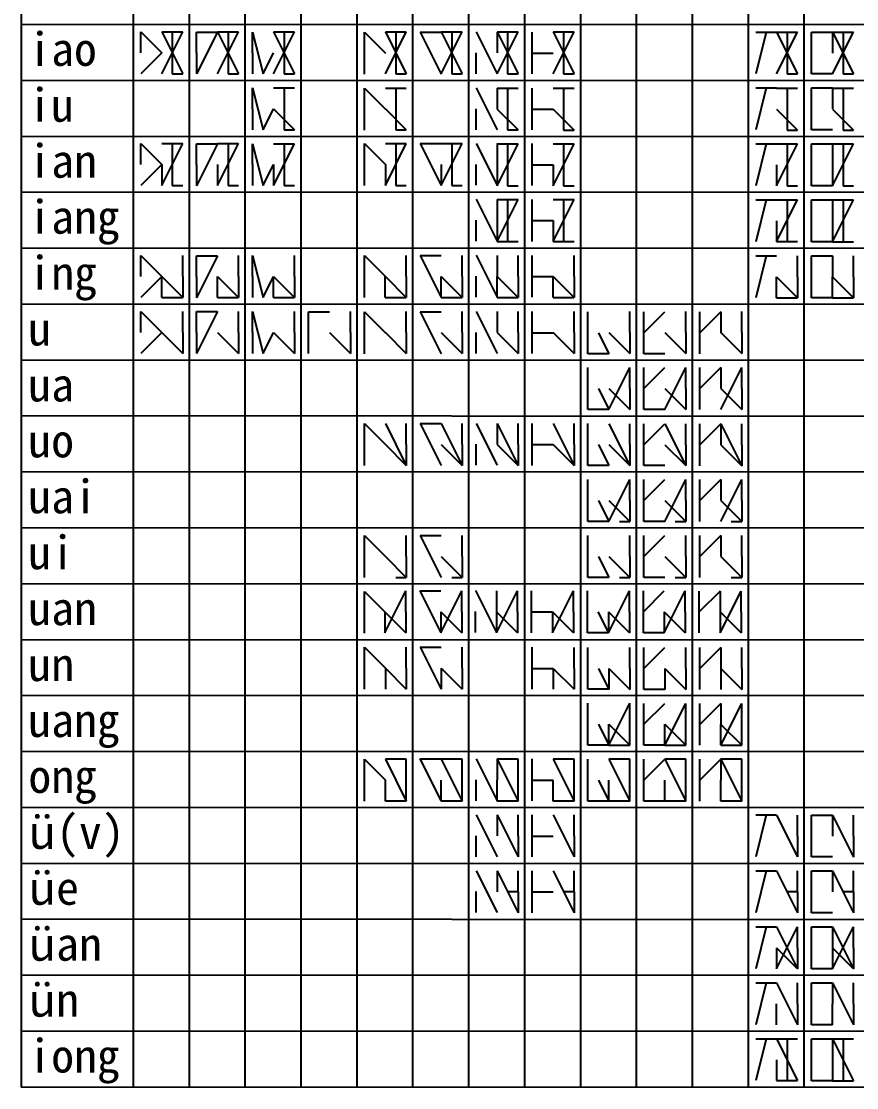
# Model space of a CAD drawing. Header units: millimetres. Extents: x 1653 to 8899, y -538 to 3451.
# Drawn here: x 3487 to 4085, y 520 to 1282 of the extents above; entities that cross this region are included whole.
import ezdxf

# ---------------------------------------------------------------- set-up
doc = ezdxf.new("R2010")
doc.units = ezdxf.units.MM
doc.styles.get("Standard").update_dxf_attribs({"font": 'arial.ttf', "height": 48})

msp = doc.modelspace()

# ---------------------------------------------------------------- linework, layer by layer
for p, q in [((3487.33, 1933.69), (3487.33, 520.03)), ((3567.33, 1933.69), (3567.33, 519.99)), ((3607.33, 1933.69), (3607.33, 519.97)), ((3647.33, 1933.69), (3647.33, 519.96)), ((3647.33, 1933.67), (3647.33, 519.96)), ((3687.33, 1933.69), (3687.33, 519.94)), ((3687.33, 1933.69), (3687.33, 519.97)), ((3727.33, 1933.69), (3727.33, 519.92)), ((3727.33, 1933.63), (3727.33, 519.92)), ((3767.33, 1933.69), (3767.33, 519.9)), ((3767.33, 1933.62), (3767.33, 519.9)), ((3807.33, 1933.69), (3807.33, 519.89)), ((3807.33, 1933.6), (3807.33, 519.89)), ((3847.33, 1933.69), (3847.33, 519.87)), ((3847.33, 1933.58), (3847.33, 519.87)), ((3887.33, 1933.69), (3887.33, 519.85)), ((3887.33, 1933.58), (3887.33, 519.87)), ((3927.33, 1933.69), (3927.33, 519.84)), ((3927.33, 1933.55), (3927.33, 519.84)), ((3967.33, 1933.69), (3967.33, 519.82)), ((3967.33, 1933.53), (3967.33, 519.82)), ((4007.33, 1933.69), (4007.33, 519.8)), ((4007.33, 1933.51), (4007.33, 519.8)), ((4047.33, 1933.69), (4047.33, 519.78)), ((4407.33, 1279.63), (3487.33, 1280.03)), ((3572.8, 1259.84), (3572.8, 1274.84)), ((3572.8, 1274.84), (3587.8, 1259.84)), ((3587.8, 1274.84), (3602.8, 1274.84)), ((3587.8, 1244.84), (3602.8, 1274.84)), ((3587.8, 1274.84), (3602.8, 1244.84)), ((3595.3, 1274.84), (3595.3, 1244.84)), ((3612.8, 1274.65), (3627.8, 1274.65)), ((3612.8, 1259.65), (3612.8, 1274.65)), ((3627.8, 1274.65), (3612.8, 1244.65)), ((3627.8, 1274.82), (3642.8, 1274.82)), ((3627.8, 1244.82), (3642.8, 1274.82)), ((3627.8, 1274.82), (3642.8, 1244.82)), ((3635.3, 1274.82), (3635.3, 1244.82)), ((3652.8, 1274.65), (3660.3, 1244.65)), ((3652.8, 1259.65), (3652.8, 1274.65)), ((3667.8, 1274.8), (3682.8, 1274.8)), ((3667.8, 1244.8), (3682.8, 1274.8)), ((3667.8, 1274.8), (3682.8, 1244.8)), ((3675.3, 1274.8), (3675.3, 1244.8)), ((3732.8, 1259.59), (3732.8, 1274.59)), ((3732.8, 1274.59), (3747.8, 1259.59)), ((3747.8, 1274.77), (3762.8, 1274.77)), ((3747.8, 1244.77), (3762.8, 1274.77)), ((3747.8, 1274.77), (3762.8, 1244.77)), ((3755.3, 1274.77), (3755.3, 1244.77)), ((3772.8, 1274.58), (3787.8, 1274.58)), ((3772.8, 1274.58), (3787.8, 1244.58)), ((3787.8, 1274.75), (3802.8, 1274.75)), ((3787.8, 1244.75), (3802.8, 1274.75)), ((3787.8, 1274.75), (3802.8, 1244.75)), ((3795.3, 1274.75), (3795.3, 1244.75)), ((3812.8, 1274.77), (3827.8, 1244.77)), ((3827.8, 1274.73), (3842.8, 1274.73)), ((3827.8, 1244.73), (3842.8, 1274.73)), ((3827.8, 1274.73), (3842.8, 1244.73)), ((3827.8, 1274.66), (3827.8, 1259.66)), ((3835.3, 1274.73), (3835.3, 1244.73)), ((3852.8, 1259.66), (3852.8, 1274.66)), ((3867.8, 1274.71), (3882.8, 1274.71)), ((3867.8, 1244.71), (3882.8, 1274.71)), ((3867.8, 1274.71), (3882.8, 1244.71)), ((3875.3, 1274.71), (3875.3, 1244.71)), ((4012.8, 1274.65), (4027.8, 1274.65)), ((4020.3, 1274.65), (4012.8, 1244.65)), ((4027.8, 1274.65), (4042.8, 1274.65)), ((4027.8, 1244.65), (4042.8, 1274.65)), ((4027.8, 1274.65), (4042.8, 1244.65)), ((4035.3, 1274.65), (4035.3, 1244.65)), ((4052.8, 1274.63), (4067.8, 1274.63)), ((4052.8, 1259.63), (4052.8, 1274.63)), ((4067.8, 1274.63), (4082.8, 1274.63)), ((4067.8, 1244.63), (4082.8, 1274.63)), ((4067.8, 1274.63), (4082.8, 1244.63)), ((4067.8, 1274.63), (4067.8, 1259.63)), ((4075.3, 1274.63), (4075.3, 1244.63)), ((3587.8, 1259.84), (3572.8, 1244.84)), ((3612.8, 1259.65), (3612.8, 1244.65)), ((3652.8, 1259.65), (3652.8, 1244.65)), ((3660.3, 1244.65), (3667.8, 1259.65)), ((3732.8, 1244.59), (3732.8, 1259.59)), ((3812.8, 1244.77), (3812.8, 1259.77)), ((3852.8, 1244.66), (3852.8, 1259.66)), ((3852.8, 1259.54), (3867.8, 1259.54)), ((4052.8, 1244.63), (4052.8, 1259.63)), ((3595.3, 1244.84), (3602.8, 1244.84)), ((3635.3, 1244.82), (3642.8, 1244.82)), ((3675.3, 1244.8), (3682.8, 1244.8)), ((3755.3, 1244.77), (3762.8, 1244.77)), ((3795.3, 1244.75), (3802.8, 1244.75)), ((3835.3, 1244.73), (3842.8, 1244.73)), ((3875.3, 1244.71), (3882.8, 1244.71)), ((4035.3, 1244.65), (4042.8, 1244.65)), ((4067.8, 1244.63), (4052.8, 1244.63)), ((4075.3, 1244.63), (4082.8, 1244.63)), ((4407.33, 1239.63), (3487.33, 1240.03)), ((3652.8, 1234.65), (3660.3, 1204.65)), ((3652.8, 1219.65), (3652.8, 1234.65)), ((3667.8, 1234.65), (3682.8, 1234.65)), ((3675.3, 1234.65), (3675.3, 1204.65)), ((3732.8, 1219.51), (3732.8, 1234.51)), ((3732.8, 1234.51), (3747.8, 1219.51)), ((3747.8, 1234.61), (3762.8, 1234.61)), ((3755.3, 1234.61), (3755.3, 1204.61)), ((3812.8, 1234.68), (3827.8, 1204.68)), ((3827.8, 1234.58), (3842.8, 1234.58)), ((3827.8, 1234.58), (3827.8, 1219.58)), ((3835.3, 1234.58), (3835.3, 1204.58)), ((3852.8, 1219.58), (3852.8, 1234.58)), ((3867.8, 1234.56), (3882.8, 1234.56)), ((3875.3, 1234.56), (3875.3, 1204.56)), ((4012.8, 1234.65), (4027.8, 1234.65)), ((4020.3, 1234.65), (4012.8, 1204.65)), ((4027.8, 1234.49), (4042.8, 1234.49)), ((4035.3, 1234.49), (4035.3, 1204.49)), ((4052.8, 1234.63), (4067.8, 1234.63)), ((4052.8, 1219.63), (4052.8, 1234.63)), ((4067.8, 1234.63), (4067.8, 1219.63)), ((4067.8, 1234.47), (4082.8, 1234.47)), ((4075.3, 1234.47), (4075.3, 1204.47)), ((3652.8, 1219.65), (3652.8, 1204.65)), ((3660.3, 1204.65), (3667.8, 1219.65)), ((3667.8, 1219.65), (3682.8, 1204.65)), ((3732.8, 1204.51), (3732.8, 1219.51)), ((3747.8, 1219.61), (3762.8, 1204.61)), ((3812.8, 1204.68), (3812.8, 1219.68)), ((3827.8, 1219.58), (3842.8, 1204.58)), ((3852.8, 1204.58), (3852.8, 1219.58)), ((3852.8, 1219.46), (3867.8, 1219.46)), ((3867.8, 1219.56), (3882.8, 1204.56)), ((4027.8, 1219.49), (4042.8, 1204.49)), ((4052.8, 1204.63), (4052.8, 1219.63)), ((4067.8, 1219.47), (4082.8, 1204.47)), ((4407.33, 1199.63), (3487.33, 1200.03)), ((3675.3, 1204.65), (3682.8, 1204.65)), ((3755.3, 1204.61), (3762.8, 1204.61)), ((3835.3, 1204.58), (3842.8, 1204.58)), ((3875.3, 1204.56), (3882.8, 1204.56)), ((4035.3, 1204.49), (4042.8, 1204.49)), ((4067.8, 1204.63), (4052.8, 1204.63)), ((4075.3, 1204.47), (4082.8, 1204.47)), ((3572.8, 1179.84), (3572.8, 1194.84)), ((3572.8, 1194.84), (3587.8, 1179.84)), ((3587.8, 1194.84), (3602.8, 1194.84)), ((3587.8, 1164.84), (3602.8, 1194.84)), ((3595.3, 1194.84), (3595.3, 1164.84)), ((3612.8, 1194.65), (3627.8, 1194.65)), ((3612.8, 1179.65), (3612.8, 1194.65)), ((3627.8, 1194.65), (3612.8, 1164.65)), ((3627.8, 1194.84), (3642.8, 1194.84)), ((3627.8, 1164.84), (3642.8, 1194.84)), ((3635.3, 1194.84), (3635.3, 1164.84)), ((3652.8, 1194.8), (3660.3, 1164.8)), ((3652.8, 1179.8), (3652.8, 1194.8)), ((3667.8, 1194.8), (3682.8, 1194.8)), ((3667.8, 1164.8), (3682.8, 1194.8)), ((3675.3, 1194.8), (3675.3, 1164.8)), ((3732.8, 1194.84), (3747.8, 1179.84)), ((3732.8, 1179.84), (3732.8, 1194.84)), ((3747.8, 1194.84), (3762.8, 1194.84)), ((3747.8, 1164.84), (3762.8, 1194.84)), ((3755.3, 1194.84), (3755.3, 1164.84)), ((3772.8, 1194.84), (3787.8, 1194.84)), ((3772.8, 1194.84), (3787.8, 1164.84)), ((3787.8, 1194.84), (3802.8, 1194.84)), ((3787.8, 1164.84), (3802.8, 1194.84)), ((3795.3, 1194.84), (3795.3, 1164.84)), ((3812.8, 1195.01), (3827.8, 1165.01)), ((3827.8, 1194.9), (3827.8, 1179.9)), ((3827.8, 1194.73), (3842.8, 1194.73)), ((3827.8, 1164.73), (3842.8, 1194.73)), ((3835.3, 1194.73), (3835.3, 1164.73)), ((3852.8, 1179.9), (3852.8, 1194.9)), ((3867.8, 1194.71), (3882.8, 1194.71)), ((3867.8, 1164.71), (3882.8, 1194.71)), ((3875.3, 1194.71), (3875.3, 1164.71)), ((4012.8, 1194.65), (4027.8, 1194.65)), ((4020.3, 1194.65), (4012.8, 1164.65)), ((4027.8, 1194.65), (4042.8, 1194.65)), ((4027.8, 1164.65), (4042.8, 1194.65)), ((4035.3, 1194.65), (4035.3, 1164.65)), ((4052.8, 1194.63), (4067.8, 1194.63)), ((4052.8, 1179.63), (4052.8, 1194.63)), ((4067.8, 1194.63), (4082.8, 1194.63)), ((4067.8, 1164.63), (4082.8, 1194.63)), ((4067.8, 1194.63), (4067.8, 1179.63)), ((4075.3, 1194.63), (4075.3, 1164.63)), ((3587.8, 1179.84), (3572.8, 1164.84)), ((3587.8, 1179.84), (3587.8, 1164.84)), ((3612.8, 1179.65), (3612.8, 1164.65)), ((3627.8, 1179.84), (3627.8, 1164.84)), ((3652.8, 1179.8), (3652.8, 1164.8)), ((3660.3, 1164.8), (3667.8, 1179.8)), ((3667.8, 1179.8), (3667.8, 1164.8)), ((3732.8, 1164.84), (3732.8, 1179.84)), ((3747.8, 1179.84), (3747.8, 1164.84)), ((3787.8, 1179.84), (3787.8, 1164.84)), ((3812.8, 1165.01), (3812.8, 1180.01)), ((3827.8, 1179.73), (3827.8, 1164.73)), ((3852.8, 1164.9), (3852.8, 1179.9)), ((3852.8, 1179.78), (3867.8, 1179.78)), ((3867.8, 1179.71), (3867.8, 1164.71)), ((4027.8, 1179.65), (4027.8, 1164.65)), ((4052.8, 1164.63), (4052.8, 1179.63)), ((4067.8, 1179.63), (4067.8, 1164.63)), ((4407.33, 1159.63), (3487.33, 1160.03)), ((3595.3, 1164.84), (3602.8, 1164.84)), ((3635.3, 1164.84), (3642.8, 1164.84)), ((3675.3, 1164.8), (3682.8, 1164.8)), ((3755.3, 1164.84), (3762.8, 1164.84)), ((3795.3, 1164.84), (3802.8, 1164.84)), ((3835.3, 1164.73), (3842.8, 1164.73)), ((3875.3, 1164.71), (3882.8, 1164.71)), ((4035.3, 1164.65), (4042.8, 1164.65)), ((4067.8, 1164.63), (4052.8, 1164.63)), ((4075.3, 1164.63), (4082.8, 1164.63)), ((3812.8, 1155.01), (3827.8, 1125.01)), ((3827.8, 1154.9), (3827.8, 1139.9)), ((3827.8, 1154.9), (3842.8, 1154.9)), ((3827.8, 1124.9), (3842.8, 1154.9)), ((3835.3, 1154.9), (3835.3, 1124.9)), ((3852.8, 1139.9), (3852.8, 1154.9)), ((3867.8, 1154.78), (3882.8, 1154.78)), ((3867.8, 1124.78), (3882.8, 1154.78)), ((3875.3, 1154.78), (3875.3, 1124.78)), ((4012.8, 1154.65), (4027.8, 1154.65)), ((4020.3, 1154.65), (4012.8, 1124.65)), ((4027.8, 1154.71), (4042.8, 1154.71)), ((4027.8, 1124.71), (4042.8, 1154.71)), ((4035.3, 1154.71), (4035.3, 1124.71)), ((4052.8, 1154.63), (4067.8, 1154.63)), ((4052.8, 1139.63), (4052.8, 1154.63)), ((4067.8, 1154.7), (4082.8, 1154.7)), ((4067.8, 1124.7), (4082.8, 1154.7)), ((4067.8, 1154.63), (4067.8, 1139.63)), ((4075.3, 1154.7), (4075.3, 1124.7)), ((3812.8, 1125.01), (3812.8, 1140.01)), ((3827.8, 1139.9), (3827.8, 1124.9)), ((3852.8, 1124.9), (3852.8, 1139.9)), ((3852.8, 1139.78), (3867.8, 1139.78)), ((3867.8, 1139.78), (3867.8, 1124.78)), ((4027.8, 1139.71), (4027.8, 1124.71)), ((4052.8, 1124.63), (4052.8, 1139.63)), ((4067.8, 1139.7), (4067.8, 1124.7)), ((3827.8, 1124.9), (3842.8, 1124.9)), ((3867.8, 1124.78), (3882.8, 1124.78)), ((4027.8, 1124.71), (4042.8, 1124.71)), ((4067.8, 1124.63), (4052.8, 1124.63)), ((4067.8, 1124.7), (4082.8, 1124.7)), ((4407.33, 1119.63), (3487.33, 1120.03)), ((3572.8, 1099.84), (3572.8, 1114.84)), ((3572.8, 1114.84), (3587.8, 1099.84)), ((3602.8, 1099.84), (3602.8, 1114.84)), ((3612.8, 1114.65), (3627.8, 1114.65)), ((3612.8, 1099.65), (3612.8, 1114.65)), ((3627.8, 1114.65), (3612.8, 1084.65)), ((3642.8, 1099.82), (3642.8, 1114.82)), ((3652.8, 1114.8), (3660.3, 1084.8)), ((3652.8, 1099.8), (3652.8, 1114.8)), ((3682.8, 1099.8), (3682.8, 1114.8)), ((3732.8, 1114.84), (3747.8, 1099.84)), ((3732.8, 1099.84), (3732.8, 1114.84)), ((3762.8, 1099.77), (3762.8, 1114.77)), ((3772.8, 1114.84), (3787.8, 1114.84)), ((3772.8, 1114.84), (3787.8, 1084.84)), ((3802.8, 1099.75), (3802.8, 1114.75)), ((3812.8, 1115.01), (3827.8, 1085.01)), ((3827.8, 1114.9), (3827.8, 1099.9)), ((3842.8, 1099.73), (3842.8, 1114.73)), ((3852.8, 1099.9), (3852.8, 1114.9)), ((3882.8, 1099.71), (3882.8, 1114.71)), ((4012.8, 1114.65), (4027.8, 1114.65)), ((4020.3, 1114.65), (4012.8, 1084.65)), ((4042.8, 1099.65), (4042.8, 1114.65)), ((4052.8, 1114.63), (4067.8, 1114.63)), ((4052.8, 1099.63), (4052.8, 1114.63)), ((4067.8, 1114.63), (4067.8, 1099.63)), ((4082.8, 1099.63), (4082.8, 1114.63)), ((3587.8, 1099.84), (3572.8, 1084.84)), ((3587.79, 1084.84), (3587.79, 1099.84)), ((3587.8, 1099.84), (3602.8, 1084.84)), ((3602.8, 1099.84), (3602.8, 1084.84)), ((3612.8, 1099.65), (3612.8, 1084.65)), ((3627.79, 1084.82), (3627.79, 1099.82)), ((3627.8, 1099.82), (3642.8, 1084.82)), ((3642.8, 1099.82), (3642.8, 1084.82)), ((3652.8, 1099.8), (3652.8, 1084.8)), ((3660.3, 1084.8), (3667.8, 1099.8)), ((3667.79, 1084.8), (3667.79, 1099.8)), ((3667.8, 1099.8), (3682.8, 1084.8)), ((3682.8, 1099.8), (3682.8, 1084.8)), ((3732.8, 1084.84), (3732.8, 1099.84)), ((3747.79, 1084.77), (3747.79, 1099.77)), ((3747.8, 1099.77), (3762.8, 1084.77)), ((3762.8, 1099.77), (3762.8, 1084.77)), ((3787.79, 1084.75), (3787.79, 1099.75)), ((3787.8, 1099.75), (3802.8, 1084.75)), ((3802.8, 1099.75), (3802.8, 1084.75)), ((3812.8, 1085.01), (3812.8, 1100.01)), ((3827.79, 1084.73), (3827.79, 1099.73)), ((3827.8, 1099.73), (3842.8, 1084.73)), ((3842.8, 1099.73), (3842.8, 1084.73)), ((3852.8, 1084.9), (3852.8, 1099.9)), ((3852.8, 1099.78), (3867.8, 1099.78)), ((3867.79, 1084.71), (3867.79, 1099.71)), ((3867.8, 1099.71), (3882.8, 1084.71)), ((3882.8, 1099.71), (3882.8, 1084.71)), ((4027.79, 1084.65), (4027.79, 1099.65)), ((4027.8, 1099.65), (4042.8, 1084.65)), ((4042.8, 1099.65), (4042.8, 1084.65)), ((4052.8, 1084.63), (4052.8, 1099.63)), ((4067.79, 1084.63), (4067.79, 1099.63)), ((4067.8, 1099.63), (4082.8, 1084.63)), ((4082.8, 1099.63), (4082.8, 1084.63)), ((3587.79, 1084.84), (3602.79, 1084.84)), ((3627.79, 1084.82), (3642.79, 1084.82)), ((3667.79, 1084.8), (3682.79, 1084.8)), ((3747.79, 1084.77), (3762.79, 1084.77)), ((3787.79, 1084.75), (3802.79, 1084.75)), ((3827.79, 1084.73), (3842.79, 1084.73)), ((3867.79, 1084.71), (3882.79, 1084.71)), ((4027.79, 1084.65), (4042.79, 1084.65)), ((4067.8, 1084.63), (4052.8, 1084.63)), ((4067.79, 1084.63), (4082.79, 1084.63)), ((4407.33, 1079.63), (3487.33, 1080.03)), ((3572.8, 1059.84), (3572.8, 1074.84)), ((3572.8, 1074.84), (3587.8, 1059.84)), ((3602.8, 1059.84), (3602.8, 1074.84)), ((3612.8, 1074.65), (3627.8, 1074.65)), ((3612.8, 1059.65), (3612.8, 1074.65)), ((3627.8, 1074.65), (3612.8, 1044.65)), ((3642.8, 1059.82), (3642.8, 1074.82)), ((3652.8, 1074.65), (3660.3, 1044.65)), ((3652.8, 1059.65), (3652.8, 1074.65)), ((3682.8, 1059.8), (3682.8, 1074.8)), ((3692.8, 1074.61), (3707.8, 1074.61)), ((3692.8, 1059.61), (3692.8, 1074.61)), ((3722.8, 1059.84), (3722.8, 1074.84)), ((3732.8, 1059.59), (3732.8, 1074.59)), ((3732.8, 1074.59), (3747.8, 1059.59)), ((3762.8, 1059.77), (3762.8, 1074.77)), ((3772.8, 1074.58), (3787.8, 1074.58)), ((3772.8, 1074.58), (3787.8, 1044.58)), ((3802.8, 1059.75), (3802.8, 1074.75)), ((3812.8, 1074.77), (3827.8, 1044.77)), ((3827.8, 1074.66), (3827.8, 1059.66)), ((3842.8, 1059.73), (3842.8, 1074.73)), ((3852.8, 1059.66), (3852.8, 1074.66)), ((3882.8, 1059.71), (3882.8, 1074.71)), ((3892.8, 1059.54), (3892.8, 1074.54)), ((3922.8, 1059.7), (3922.8, 1074.7)), ((3932.8, 1059.51), (3932.8, 1074.51)), ((3932.8, 1059.51), (3947.8, 1074.51)), ((3962.8, 1059.68), (3962.8, 1074.68)), ((3987.8, 1074.49), (3972.8, 1059.49)), ((3972.8, 1059.49), (3972.8, 1074.49)), ((3987.8, 1074.49), (3987.8, 1059.49)), ((4002.8, 1059.66), (4002.8, 1074.66)), ((3587.8, 1059.84), (3572.8, 1044.84)), ((3587.8, 1059.84), (3602.8, 1044.84)), ((3602.8, 1059.84), (3602.8, 1044.84)), ((3612.8, 1059.65), (3612.8, 1044.65)), ((3627.8, 1059.82), (3642.8, 1044.82)), ((3642.8, 1059.82), (3642.8, 1044.82)), ((3652.8, 1059.65), (3652.8, 1044.65)), ((3660.3, 1044.65), (3667.8, 1059.65)), ((3667.8, 1059.8), (3682.8, 1044.8)), ((3682.8, 1059.8), (3682.8, 1044.8)), ((3692.8, 1044.61), (3692.8, 1059.61)), ((3707.8, 1059.84), (3722.8, 1044.84)), ((3722.8, 1059.84), (3722.8, 1044.84)), ((3732.8, 1044.59), (3732.8, 1059.59)), ((3747.8, 1059.77), (3762.8, 1044.77)), ((3762.8, 1059.77), (3762.8, 1044.77)), ((3787.8, 1059.75), (3802.8, 1044.75)), ((3802.8, 1059.75), (3802.8, 1044.75)), ((3812.8, 1044.77), (3812.8, 1059.77)), ((3827.8, 1059.73), (3842.8, 1044.73)), ((3842.8, 1059.73), (3842.8, 1044.73)), ((3852.8, 1044.66), (3852.8, 1059.66)), ((3852.8, 1059.54), (3867.8, 1059.54)), ((3867.8, 1059.71), (3882.8, 1044.71)), ((3882.8, 1059.71), (3882.8, 1044.71)), ((3892.8, 1044.54), (3892.8, 1059.54)), ((3900.3, 1059.54), (3907.8, 1044.52)), ((3907.8, 1059.7), (3922.8, 1044.7)), ((3922.8, 1059.7), (3922.8, 1044.7)), ((3932.8, 1044.51), (3932.8, 1059.51)), ((3947.8, 1059.68), (3962.8, 1044.68)), ((3962.8, 1059.68), (3962.8, 1044.68)), ((3972.8, 1044.49), (3972.8, 1059.49)), ((3987.8, 1059.66), (4002.8, 1044.66)), ((4002.8, 1059.66), (4002.8, 1044.66)), ((4407.33, 1039.63), (3487.33, 1040.03)), ((3907.8, 1044.54), (3892.8, 1044.54)), ((3947.8, 1044.51), (3932.8, 1044.51)), ((3892.8, 1019.71), (3892.8, 1034.71)), ((3907.8, 1004.7), (3922.8, 1034.7)), ((3922.8, 1019.7), (3922.8, 1034.7)), ((3932.8, 1019.68), (3932.8, 1034.68)), ((3932.8, 1019.68), (3947.8, 1034.68)), ((3947.8, 1004.68), (3962.8, 1034.68)), ((3962.8, 1019.68), (3962.8, 1034.68)), ((3987.8, 1034.66), (3972.8, 1019.66)), ((3972.8, 1019.66), (3972.8, 1034.66)), ((3987.8, 1004.66), (4002.8, 1034.66)), ((3987.8, 1034.66), (3987.8, 1019.66)), ((4002.8, 1019.66), (4002.8, 1034.66)), ((3892.8, 1004.71), (3892.8, 1019.71)), ((3900.3, 1019.71), (3907.8, 1004.7)), ((3907.8, 1019.7), (3922.8, 1004.7)), ((3922.8, 1019.7), (3922.8, 1004.7)), ((3932.8, 1004.68), (3932.8, 1019.68)), ((3947.8, 1019.68), (3962.8, 1004.68)), ((3962.8, 1019.68), (3962.8, 1004.68)), ((3972.8, 1004.66), (3972.8, 1019.66)), ((3987.8, 1019.66), (4002.8, 1004.66)), ((4002.8, 1019.66), (4002.8, 1004.66)), ((4407.33, 999.63), (3487.33, 1000.03)), ((3907.8, 1004.71), (3892.8, 1004.71)), ((3947.8, 1004.68), (3932.8, 1004.68)), ((3732.8, 979.59), (3732.8, 994.59)), ((3732.8, 994.59), (3747.8, 979.59)), ((3747.8, 994.59), (3762.8, 964.59)), ((3762.8, 979.59), (3762.8, 994.59)), ((3772.8, 994.58), (3787.8, 994.58)), ((3772.8, 994.58), (3787.8, 964.58)), ((3787.8, 994.59), (3802.8, 964.59)), ((3802.8, 979.59), (3802.8, 994.59)), ((3812.8, 994.77), (3827.8, 964.77)), ((3827.8, 994.66), (3827.8, 979.66)), ((3827.8, 994.59), (3842.8, 964.59)), ((3842.8, 979.59), (3842.8, 994.59)), ((3852.8, 979.66), (3852.8, 994.66)), ((3867.8, 994.54), (3882.8, 964.54)), ((3882.8, 979.54), (3882.8, 994.54)), ((3892.8, 979.54), (3892.8, 994.54)), ((3907.8, 994.52), (3922.8, 964.52)), ((3922.8, 979.52), (3922.8, 994.52)), ((3932.8, 979.51), (3932.8, 994.51)), ((3932.8, 979.51), (3947.8, 994.51)), ((3947.8, 994.51), (3962.8, 964.51)), ((3962.8, 979.51), (3962.8, 994.51)), ((3987.8, 994.49), (3972.8, 979.49)), ((3972.8, 979.49), (3972.8, 994.49)), ((3987.8, 994.49), (4002.8, 964.49)), ((3987.8, 994.49), (3987.8, 979.49)), ((4002.8, 979.49), (4002.8, 994.49)), ((3732.8, 964.59), (3732.8, 979.59)), ((3747.8, 979.59), (3762.8, 964.59)), ((3762.8, 979.59), (3762.8, 964.59)), ((3787.8, 979.59), (3802.8, 964.59)), ((3802.8, 979.59), (3802.8, 964.59)), ((3812.8, 964.77), (3812.8, 979.77)), ((3827.8, 979.59), (3842.8, 964.59)), ((3842.8, 979.59), (3842.8, 964.59)), ((3852.8, 964.66), (3852.8, 979.66)), ((3852.8, 979.54), (3867.8, 979.54)), ((3867.8, 979.54), (3882.8, 964.54)), ((3882.8, 979.54), (3882.8, 964.54)), ((3892.8, 964.54), (3892.8, 979.54)), ((3900.3, 979.54), (3907.8, 964.52)), ((3907.8, 979.52), (3922.8, 964.52)), ((3922.8, 979.52), (3922.8, 964.52)), ((3932.8, 964.51), (3932.8, 979.51)), ((3947.8, 979.51), (3962.8, 964.51)), ((3962.8, 979.51), (3962.8, 964.51)), ((3972.8, 964.49), (3972.8, 979.49)), ((3987.8, 979.49), (4002.8, 964.49)), ((4002.8, 979.49), (4002.8, 964.49)), ((3907.8, 964.54), (3892.8, 964.54)), ((3947.8, 964.51), (3932.8, 964.51)), ((4407.33, 959.63), (3487.33, 960.03)), ((3892.8, 939.54), (3892.8, 954.54)), ((3907.8, 924.54), (3922.8, 954.54)), ((3922.8, 939.54), (3922.8, 954.54)), ((3932.8, 939.52), (3932.8, 954.52)), ((3932.8, 939.52), (3947.8, 954.52)), ((3947.8, 924.52), (3962.8, 954.52)), ((3962.8, 939.52), (3962.8, 954.52)), ((3987.8, 954.51), (3972.8, 939.51)), ((3972.8, 939.51), (3972.8, 954.51)), ((3987.8, 924.51), (4002.8, 954.51)), ((3987.8, 954.51), (3987.8, 939.51)), ((4002.8, 939.51), (4002.8, 954.51)), ((3892.8, 924.54), (3892.8, 939.54)), ((3900.3, 939.54), (3907.8, 924.52)), ((3907.8, 939.54), (3922.8, 924.54)), ((3922.8, 939.54), (3922.8, 924.54)), ((3932.8, 924.52), (3932.8, 939.52)), ((3947.8, 939.52), (3962.8, 924.52)), ((3962.8, 939.52), (3962.8, 924.52)), ((3972.8, 924.51), (3972.8, 939.51)), ((3987.8, 939.51), (4002.8, 924.51)), ((4002.8, 939.51), (4002.8, 924.51)), ((3907.8, 924.54), (3892.8, 924.54)), ((3915.3, 924.54), (3922.8, 924.54)), ((3947.8, 924.52), (3932.8, 924.52)), ((3955.3, 924.52), (3962.8, 924.52)), ((3995.3, 924.51), (4002.8, 924.51)), ((4407.33, 919.63), (3487.33, 920.03)), ((3732.8, 899.59), (3732.8, 914.59)), ((3732.8, 914.59), (3747.8, 899.59)), ((3762.8, 899.59), (3762.8, 914.59)), ((3772.8, 914.58), (3787.8, 914.58)), ((3772.8, 914.58), (3787.8, 884.58)), ((3802.8, 899.58), (3802.8, 914.58)), ((3892.8, 899.54), (3892.8, 914.54)), ((3922.8, 899.52), (3922.8, 914.52)), ((3932.8, 899.52), (3932.8, 914.52)), ((3932.8, 899.52), (3947.8, 914.52)), ((3962.8, 899.51), (3962.8, 914.51)), ((3987.8, 914.51), (3972.8, 899.51)), ((3972.8, 899.51), (3972.8, 914.51)), ((3987.8, 914.51), (3987.8, 899.51)), ((4002.8, 899.49), (4002.8, 914.49)), ((3732.8, 884.59), (3732.8, 899.59)), ((3747.8, 899.59), (3762.8, 884.59)), ((3762.8, 899.59), (3762.8, 884.59)), ((3787.8, 899.58), (3802.8, 884.58)), ((3802.8, 899.58), (3802.8, 884.58)), ((3892.8, 884.54), (3892.8, 899.54)), ((3900.3, 899.54), (3907.8, 884.52)), ((3907.8, 899.52), (3922.8, 884.52)), ((3922.8, 899.52), (3922.8, 884.52)), ((3932.8, 884.52), (3932.8, 899.52)), ((3947.8, 899.51), (3962.8, 884.51)), ((3962.8, 899.51), (3962.8, 884.51)), ((3972.8, 884.51), (3972.8, 899.51)), ((3987.8, 899.49), (4002.8, 884.49)), ((4002.8, 899.49), (4002.8, 884.49)), ((4407.33, 879.63), (3487.33, 880.03)), ((3755.3, 884.59), (3762.8, 884.59)), ((3795.3, 884.58), (3802.8, 884.58)), ((3907.8, 884.54), (3892.8, 884.54)), ((3915.3, 884.52), (3922.8, 884.52)), ((3947.8, 884.52), (3932.8, 884.52)), ((3955.3, 884.51), (3962.8, 884.51)), ((3995.3, 884.49), (4002.8, 884.49)), ((3732.8, 859.59), (3732.8, 874.59)), ((3732.8, 874.59), (3747.8, 859.59)), ((3747.43, 844.96), (3762.43, 874.96)), ((3762.43, 859.96), (3762.43, 874.96)), ((3772.43, 874.94), (3787.43, 874.94)), ((3772.43, 874.94), (3787.43, 844.94)), ((3787.43, 844.94), (3802.43, 874.94)), ((3802.43, 859.94), (3802.43, 874.94)), ((3812.43, 875.13), (3827.43, 845.13)), ((3827.43, 875.03), (3827.43, 860.03)), ((3827.43, 844.92), (3842.43, 874.92)), ((3842.43, 859.92), (3842.43, 874.92)), ((3852.43, 860.03), (3852.43, 875.03)), ((3867.43, 844.91), (3882.43, 874.91)), ((3882.43, 859.91), (3882.43, 874.91)), ((3892.43, 859.91), (3892.43, 874.91)), ((3907.43, 844.89), (3922.43, 874.89)), ((3922.43, 859.89), (3922.43, 874.89)), ((3932.43, 859.87), (3932.43, 874.87)), ((3932.43, 859.87), (3947.43, 874.87)), ((3947.43, 844.87), (3962.43, 874.87)), ((3962.43, 859.87), (3962.43, 874.87)), ((3987.43, 874.85), (3972.43, 859.85)), ((3972.43, 859.85), (3972.43, 874.85)), ((3987.43, 844.85), (4002.43, 874.85)), ((3987.43, 874.85), (3987.43, 859.85)), ((4002.43, 859.85), (4002.43, 874.85)), ((3732.8, 844.59), (3732.8, 859.59)), ((3747.43, 859.96), (3762.43, 844.96)), ((3747.43, 859.96), (3747.43, 844.96)), ((3762.43, 859.96), (3762.43, 844.96)), ((3787.43, 859.94), (3802.43, 844.94)), ((3787.43, 859.94), (3787.43, 844.94)), ((3802.43, 859.94), (3802.43, 844.94)), ((3812.43, 845.13), (3812.43, 860.13)), ((3827.43, 859.92), (3842.43, 844.92)), ((3827.43, 859.92), (3827.43, 844.92)), ((3842.43, 859.92), (3842.43, 844.92)), ((3852.43, 845.03), (3852.43, 860.03)), ((3852.43, 859.91), (3867.43, 859.91)), ((3867.43, 859.91), (3882.43, 844.91)), ((3867.43, 859.91), (3867.43, 844.91)), ((3882.43, 859.91), (3882.43, 844.91)), ((3892.43, 844.91), (3892.43, 859.91)), ((3899.93, 859.91), (3907.43, 844.89)), ((3907.43, 859.89), (3922.43, 844.89)), ((3907.43, 859.89), (3907.43, 844.89)), ((3922.43, 859.89), (3922.43, 844.89)), ((3932.43, 844.87), (3932.43, 859.87)), ((3947.43, 859.87), (3962.43, 844.87)), ((3947.43, 859.87), (3947.43, 844.87)), ((3962.43, 859.87), (3962.43, 844.87)), ((3972.43, 844.85), (3972.43, 859.85)), ((3987.43, 859.85), (4002.43, 844.85)), ((3987.43, 859.85), (3987.43, 844.85)), ((4002.43, 859.85), (4002.43, 844.85)), ((4407.33, 839.63), (3487.33, 840.03)), ((3907.43, 844.91), (3892.43, 844.91)), ((3947.43, 844.87), (3932.43, 844.87)), ((3732.8, 819.59), (3732.8, 834.59)), ((3732.8, 834.59), (3747.8, 819.59)), ((3762.8, 819.59), (3762.8, 834.59)), ((3772.8, 834.58), (3787.8, 834.58)), ((3772.8, 834.58), (3787.8, 804.58)), ((3802.8, 819.58), (3802.8, 834.58)), ((3852.8, 819.66), (3852.8, 834.66)), ((3882.8, 819.54), (3882.8, 834.54)), ((3892.8, 819.54), (3892.8, 834.54)), ((3922.8, 819.52), (3922.8, 834.52)), ((3932.8, 819.51), (3932.8, 834.51)), ((3932.8, 819.51), (3947.8, 834.51)), ((3962.8, 819.51), (3962.8, 834.51)), ((3987.8, 834.49), (3972.8, 819.49)), ((3972.8, 819.49), (3972.8, 834.49)), ((3987.8, 834.49), (3987.8, 819.49)), ((4002.8, 819.49), (4002.8, 834.49)), ((3732.8, 804.59), (3732.8, 819.59)), ((3747.8, 819.59), (3762.8, 804.59)), ((3747.8, 819.59), (3747.8, 804.59)), ((3762.8, 819.59), (3762.8, 804.59)), ((3787.8, 819.58), (3802.8, 804.58)), ((3787.8, 819.58), (3787.8, 804.58)), ((3802.8, 819.58), (3802.8, 804.58)), ((3852.8, 804.66), (3852.8, 819.66)), ((3852.8, 819.54), (3867.8, 819.54)), ((3867.8, 819.54), (3882.8, 804.54)), ((3867.8, 819.54), (3867.8, 804.54)), ((3867.8, 819.54), (3867.8, 804.54)), ((3882.8, 819.54), (3882.8, 804.54)), ((3892.8, 804.54), (3892.8, 819.54)), ((3900.3, 819.54), (3907.8, 804.52)), ((3907.8, 819.52), (3922.8, 804.52)), ((3907.8, 819.52), (3907.8, 804.52)), ((3922.8, 819.52), (3922.8, 804.52)), ((3932.8, 804.51), (3932.8, 819.51)), ((3947.8, 819.51), (3962.8, 804.51)), ((3947.8, 819.51), (3947.8, 804.51)), ((3962.8, 819.51), (3962.8, 804.51)), ((3972.8, 804.49), (3972.8, 819.49)), ((3987.8, 819.49), (4002.8, 804.49)), ((3987.8, 819.49), (3987.8, 804.49)), ((4002.8, 819.49), (4002.8, 804.49)), ((3907.8, 804.54), (3892.8, 804.54)), ((3947.8, 804.51), (3932.8, 804.51)), ((4407.33, 799.63), (3487.33, 800.03)), ((3892.8, 779.54), (3892.8, 794.54)), ((3907.8, 764.54), (3922.8, 794.54)), ((3922.8, 779.54), (3922.8, 794.54)), ((3932.8, 779.51), (3932.8, 794.51)), ((3932.8, 779.51), (3947.8, 794.51)), ((3947.8, 764.51), (3962.8, 794.51)), ((3962.8, 779.51), (3962.8, 794.51)), ((3987.8, 794.49), (3972.8, 779.49)), ((3972.8, 779.49), (3972.8, 794.49)), ((3987.8, 794.49), (3987.8, 779.49)), ((3987.8, 764.49), (4002.8, 794.49)), ((4002.8, 779.49), (4002.8, 794.49)), ((3892.8, 764.54), (3892.8, 779.54)), ((3900.3, 779.54), (3907.8, 764.52)), ((3907.8, 764.54), (3907.8, 779.54)), ((3907.8, 779.54), (3922.8, 764.54)), ((3922.8, 764.54), (3922.8, 779.54)), ((3932.8, 764.51), (3932.8, 779.51)), ((3947.8, 764.51), (3947.8, 779.51)), ((3947.8, 779.51), (3962.8, 764.51)), ((3962.8, 764.51), (3962.8, 779.51)), ((3972.8, 764.49), (3972.8, 779.49)), ((3987.8, 764.49), (3987.8, 779.49)), ((3987.8, 779.49), (4002.8, 764.49)), ((4002.8, 764.49), (4002.8, 779.49)), ((3907.8, 764.54), (3892.8, 764.54)), ((3907.8, 764.54), (3922.8, 764.54)), ((3947.8, 764.51), (3932.8, 764.51)), ((3947.8, 764.51), (3962.8, 764.51)), ((3987.8, 764.49), (4002.8, 764.49)), ((4407.33, 759.63), (3487.33, 760.03)), ((3732.8, 739.59), (3732.8, 754.59)), ((3732.8, 754.59), (3747.8, 739.59)), ((3747.8, 754.59), (3762.8, 724.59)), ((3762.8, 754.59), (3747.8, 754.59)), ((3762.8, 739.59), (3762.8, 754.59)), ((3772.43, 754.94), (3787.43, 754.94)), ((3772.43, 754.94), (3787.43, 724.94)), ((3787.8, 754.59), (3802.8, 724.59)), ((3802.8, 754.59), (3787.8, 754.59)), ((3802.8, 739.59), (3802.8, 754.59)), ((3812.8, 754.82), (3827.8, 724.82)), ((3827.8, 754.71), (3827.8, 739.71)), ((3827.8, 754.59), (3842.8, 724.59)), ((3842.8, 754.59), (3827.8, 754.59)), ((3842.8, 739.59), (3842.8, 754.59)), ((3852.8, 739.71), (3852.8, 754.71)), ((3867.8, 754.59), (3882.8, 724.59)), ((3882.8, 754.59), (3867.8, 754.59)), ((3882.8, 739.59), (3882.8, 754.59)), ((3892.8, 739.54), (3892.8, 754.54)), ((3907.8, 754.52), (3922.8, 724.52)), ((3922.8, 754.52), (3907.8, 754.52)), ((3922.8, 739.52), (3922.8, 754.52)), ((3932.8, 739.51), (3932.8, 754.51)), ((3932.8, 739.51), (3947.8, 754.51)), ((3947.8, 754.51), (3962.8, 724.51)), ((3962.8, 754.51), (3947.8, 754.51)), ((3962.8, 739.51), (3962.8, 754.51)), ((3987.8, 754.49), (3972.8, 739.49)), ((3972.8, 739.49), (3972.8, 754.49)), ((3987.8, 754.49), (4002.8, 724.49)), ((4002.8, 754.49), (3987.8, 754.49)), ((3987.8, 754.49), (3987.8, 739.49)), ((4002.8, 739.49), (4002.8, 754.49)), ((3812.8, 724.82), (3812.8, 739.82)), ((3732.8, 724.59), (3732.8, 739.59)), ((3747.8, 724.59), (3747.8, 739.59)), ((3762.8, 724.59), (3762.8, 739.59)), ((3787.8, 724.59), (3787.8, 739.59)), ((3802.8, 724.59), (3802.8, 739.59)), ((3827.8, 724.59), (3827.8, 739.59)), ((3842.8, 724.59), (3842.8, 739.59)), ((3852.8, 724.71), (3852.8, 739.71)), ((3852.8, 739.59), (3867.8, 739.59)), ((3867.8, 724.59), (3867.8, 739.59)), ((3882.8, 724.59), (3882.8, 739.59)), ((3892.8, 724.54), (3892.8, 739.54)), ((3900.3, 739.54), (3907.8, 724.52)), ((3907.8, 724.52), (3907.8, 739.52)), ((3922.8, 724.52), (3922.8, 739.52)), ((3932.8, 724.51), (3932.8, 739.51)), ((3947.8, 724.51), (3947.8, 739.51)), ((3962.8, 724.51), (3962.8, 739.51)), ((3972.8, 724.49), (3972.8, 739.49)), ((3987.8, 724.49), (3987.8, 739.49)), ((4002.8, 724.49), (4002.8, 739.49)), ((3762.8, 724.59), (3747.8, 724.59)), ((3802.8, 724.59), (3787.8, 724.59)), ((3842.8, 724.59), (3827.8, 724.59)), ((3882.8, 724.59), (3867.8, 724.59)), ((3907.8, 724.54), (3892.8, 724.54)), ((4407.33, 719.63), (3487.33, 720.03)), ((3922.8, 724.52), (3907.8, 724.52)), ((3947.8, 724.51), (3932.8, 724.51)), ((3962.8, 724.51), (3947.8, 724.51)), ((4002.8, 724.49), (3987.8, 724.49)), ((3812.8, 714.82), (3827.8, 684.82)), ((3827.8, 714.71), (3842.8, 684.71)), ((3827.8, 714.71), (3827.8, 699.71)), ((3842.8, 699.71), (3842.8, 714.71)), ((3852.8, 699.71), (3852.8, 714.71)), ((3867.8, 714.7), (3882.8, 684.7)), ((3882.8, 699.7), (3882.8, 714.7)), ((4012.8, 714.65), (4027.8, 714.65)), ((4020.3, 714.65), (4012.8, 684.65)), ((4027.8, 714.63), (4042.8, 684.63)), ((4042.8, 699.63), (4042.8, 714.63)), ((4052.8, 714.63), (4067.8, 714.63)), ((4052.8, 699.63), (4052.8, 714.63)), ((4067.8, 714.63), (4067.8, 699.63)), ((4067.8, 714.61), (4082.8, 684.61)), ((4082.8, 699.61), (4082.8, 714.61)), ((3812.8, 684.82), (3812.8, 699.82)), ((3842.8, 699.71), (3842.8, 684.71)), ((3852.8, 684.71), (3852.8, 699.71)), ((3852.8, 699.59), (3867.8, 699.59)), ((3882.8, 699.7), (3882.8, 684.7)), ((4042.8, 699.63), (4042.8, 684.63)), ((4052.8, 684.63), (4052.8, 699.63)), ((4082.8, 699.61), (4082.8, 684.61)), ((4407.33, 679.63), (3487.33, 680.03)), ((4067.8, 684.63), (4052.8, 684.63)), ((3812.8, 674.82), (3827.8, 644.82)), ((3827.8, 674.71), (3827.8, 659.71)), ((3827.8, 674.71), (3842.8, 644.71)), ((3842.8, 659.71), (3842.8, 674.71)), ((3852.8, 659.71), (3852.8, 674.71)), ((3867.8, 674.7), (3882.8, 644.7)), ((3882.8, 659.7), (3882.8, 674.7)), ((4012.8, 674.65), (4027.8, 674.65)), ((4020.3, 674.65), (4012.8, 644.65)), ((4027.8, 674.65), (4042.8, 644.65)), ((4042.8, 659.65), (4042.8, 674.65)), ((4052.8, 674.63), (4067.8, 674.63)), ((4052.8, 659.63), (4052.8, 674.63)), ((4067.8, 674.63), (4067.8, 659.63)), ((4067.8, 674.63), (4082.8, 644.63)), ((4082.8, 659.63), (4082.8, 674.63)), ((3812.8, 644.82), (3812.8, 659.82)), ((3842.8, 659.71), (3835.3, 659.71)), ((3842.8, 659.71), (3842.8, 644.71)), ((3852.8, 644.71), (3852.8, 659.71)), ((3852.8, 659.59), (3867.8, 659.59)), ((3882.8, 659.7), (3875.3, 659.7)), ((3882.8, 659.7), (3882.8, 644.7)), ((4042.8, 659.65), (4035.3, 659.65)), ((4042.8, 659.65), (4042.8, 644.65)), ((4052.8, 644.63), (4052.8, 659.63)), ((4082.8, 659.63), (4075.3, 659.63)), ((4082.8, 659.63), (4082.8, 644.63)), ((4067.8, 644.63), (4052.8, 644.63)), ((4407.33, 639.63), (3487.33, 640.03)), ((4012.8, 634.65), (4027.8, 634.65)), ((4020.3, 634.65), (4012.8, 604.65)), ((4027.8, 634.65), (4042.8, 604.65)), ((4027.8, 604.65), (4042.8, 634.65)), ((4042.8, 619.65), (4042.8, 634.65)), ((4052.8, 634.63), (4067.8, 634.63)), ((4052.8, 619.63), (4052.8, 634.63)), ((4067.8, 634.63), (4067.8, 619.63)), ((4067.8, 634.63), (4082.8, 604.63)), ((4067.8, 604.63), (4082.8, 634.63)), ((4082.8, 619.63), (4082.8, 634.63)), ((4027.8, 619.65), (4042.8, 604.65)), ((4027.8, 619.65), (4027.8, 604.65)), ((4042.8, 619.65), (4042.8, 604.65)), ((4052.8, 604.63), (4052.8, 619.63)), ((4067.8, 619.63), (4082.8, 604.63)), ((4067.8, 619.63), (4067.8, 604.63)), ((4082.8, 619.63), (4082.8, 604.63)), ((4067.8, 604.63), (4052.8, 604.63)), ((4407.33, 599.63), (3487.33, 600.03)), ((4012.8, 594.65), (4027.8, 594.65)), ((4020.3, 594.65), (4012.8, 564.65)), ((4027.8, 594.65), (4042.8, 564.65)), ((4042.8, 579.65), (4042.8, 594.65)), ((4052.8, 594.63), (4067.8, 594.63)), ((4052.8, 579.63), (4052.8, 594.63)), ((4067.8, 594.63), (4067.8, 579.63)), ((4067.8, 594.63), (4082.8, 564.63)), ((4082.8, 579.63), (4082.8, 594.63)), ((4027.8, 564.65), (4027.8, 579.65)), ((4042.8, 579.65), (4042.8, 564.65)), ((4052.8, 564.63), (4052.8, 579.63)), ((4067.8, 564.63), (4067.8, 579.63)), ((4082.8, 579.63), (4082.8, 564.63)), ((4067.8, 564.63), (4052.8, 564.63)), ((4407.33, 559.63), (3487.33, 560.03)), ((4012.8, 554.65), (4027.8, 554.65)), ((4020.3, 554.65), (4012.8, 524.65)), ((4027.8, 554.65), (4042.8, 554.65)), ((4027.8, 554.65), (4042.8, 524.65)), ((4035.3, 554.65), (4035.3, 524.65)), ((4052.8, 554.63), (4067.8, 554.63)), ((4052.8, 539.63), (4052.8, 554.63)), ((4067.8, 554.63), (4067.8, 539.63)), ((4067.8, 554.63), (4082.8, 554.63)), ((4067.8, 554.63), (4082.8, 524.63)), ((4075.3, 554.63), (4075.3, 524.63)), ((4027.8, 539.65), (4027.8, 524.65)), ((4052.8, 524.63), (4052.8, 539.63)), ((4067.8, 539.63), (4067.8, 524.63)), ((4407.33, 519.63), (3487.33, 520.03)), ((4027.8, 524.65), (4035.3, 524.65)), ((4035.3, 524.65), (4042.8, 524.65)), ((4067.8, 524.63), (4052.8, 524.63)), ((4067.8, 524.63), (4075.3, 524.63)), ((4075.3, 524.63), (4082.8, 524.63))]:
    msp.add_line(p, q)

# ---------------------------------------------------------------- texts
at = {"char_height": 24, "attachment_point": 1}
for s, insert in [('{\\fSimSun|b0|i0|c134|p2;iao}', (3492.41, 1274.44)), ('{\\fSimSun|b0|i0|c134|p2;iu}', (3492.41, 1234.44)), ('{\\fSimSun|b0|i0|c134|p2;ian}', (3492.41, 1194.44)), ('{\\fSimSun|b0|i0|c134|p2;iang}', (3492.41, 1154.44)), ('{\\fSimSun|b0|i0|c134|p2;ing}', (3492.41, 1114.44)), ('{\\fSimSun|b0|i0|c134|p2;u}', (3492.41, 1074.44)), ('{\\fSimSun|b0|i0|c134|p2;ua}', (3492.41, 1034.44)), ('{\\fSimSun|b0|i0|c134|p2;uo}', (3492.41, 994.44)), ('{\\fSimSun|b0|i0|c134|p2;uai}', (3492.41, 954.44)), ('{\\fSimSun|b0|i0|c134|p2;ui}', (3492.41, 914.44)), ('{\\fSimSun|b0|i0|c134|p2;uan}', (3492.41, 874.44)), ('{\\fSimSun|b0|i0|c134|p2;un}', (3492.41, 834.44)), ('{\\fSimSun|b0|i0|c134|p2;uang}', (3492.41, 794.44)), ('{\\fSimSun|b0|i0|c134|p2;ong}', (3492.41, 754.44)), ('{\\fSimSun|b0|i0|c134|p2;ü(v)}', (3492.41, 714.44)), ('{\\fSimSun|b0|i0|c134|p2;üe}', (3492.41, 674.44)), ('{\\fSimSun|b0|i0|c134|p2;üan}', (3492.41, 634.44)), ('{\\fSimSun|b0|i0|c134|p2;ün}', (3492.41, 594.44)), ('{\\fSimSun|b0|i0|c134|p2;iong}', (3492.41, 554.44))]:
    msp.add_mtext_dynamic_manual_height_columns(s, width=69.2997, gutter_width=12.5, heights=[46.13], dxfattribs=dict(at, insert=insert))

doc.saveas('drawing.dxf')
